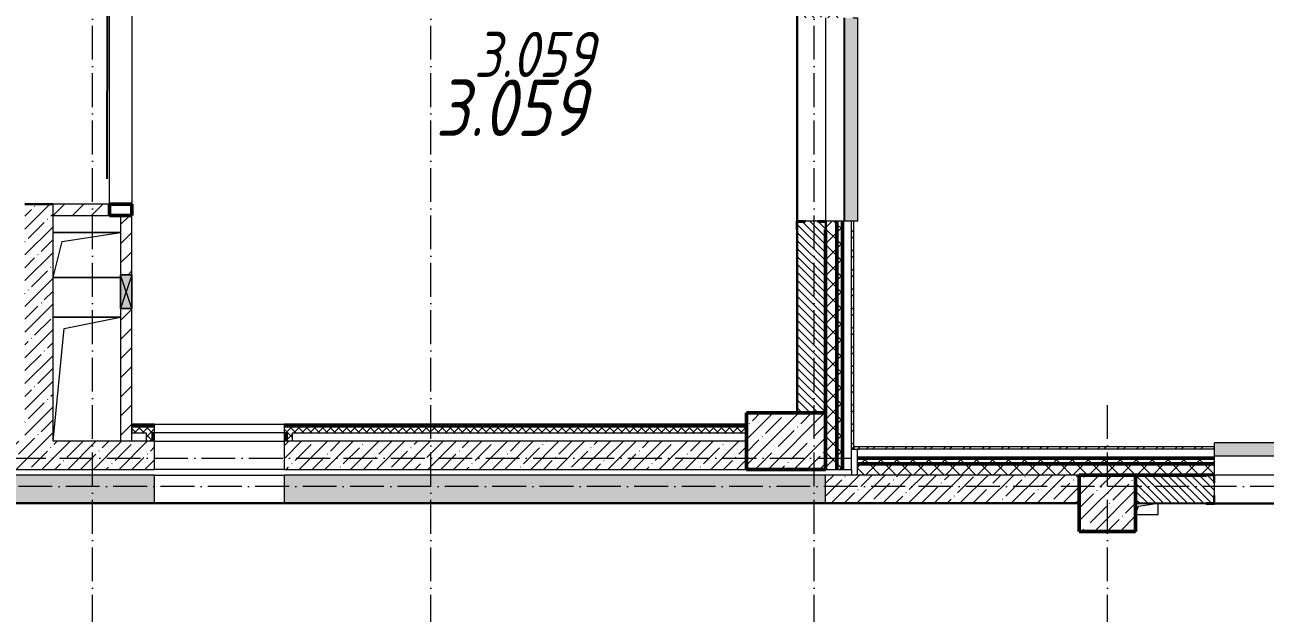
# Model space of a CAD drawing. Header units: millimetres. Extents: x -213536 to 1564669, y -45299 to 942238.
# Drawn here: x 566171 to 577171, y 294539 to 299751 of the extents above; entities that cross this region are included whole.
import ezdxf

# ---------------------------------------------------------------- set-up
doc = ezdxf.new("R2010")
doc.units = ezdxf.units.MM
doc.linetypes.add('50_200_ШТРИХ_1Т_ш5_п1_п1_', pattern=[700, 500, -100, 0, -100])
for name, color, linetype, lineweight in [('3) ЖБ 4м', 3, 'Continuous', 30), ('3.1) ЖБ окна 1.2 м', 102, 'Continuous', 30), ('A-DETL-GENF-OTLN', 7, 'Continuous', 9), ('A-FLOR-____-OTLN', 7, 'Continuous', 9), ('A-GENM-____-MCUT', 7, 'Continuous', 25), ('A-GENM-____-OTLN', 7, 'Continuous', 9), ('A-GENM-____-OTLN-1', 7, 'Continuous', 25), ('A-GLAZ-____-OTLN', 7, 'Continuous', 9), ('A-WALL-____-MCUT-1', 7, 'Continuous', 9), ('A-WALL-____-MCUT-2', 7, 'Continuous', 50), ('A-WALL-____-MCUT-3', 7, 'Continuous', 9), ('A-WALL-____-OTLN', 7, 'Continuous', 9), ('A-WALL-____-PATT-1', 7, 'Continuous', 9), ('A-WALL-FNSH-MCUT-1', 7, 'Continuous', 9), ('I-WALL-____-OTLN', 7, 'Continuous', 9), ('S-COLS-____-MCUT', 7, 'Continuous', 50), ('S-COLS-____-OTLN', 7, 'Continuous', 9), ('S-GRID-____-OTLN-1', 7, '50_200_ШТРИХ_1Т_ш5_п1_п1_', 9), ('Марки помещений', 7, 'Continuous', 9)]:
    doc.layers.add(name, color=color, linetype=linetype, lineweight=lineweight)
doc.layers.add('A-GLAZ-____-OTLN-1', color=7, linetype='Continuous', lineweight=9, true_color=0xc0c0c0)
doc.layers.add('A-WALL-____-PATT-3', color=9, linetype='Continuous', lineweight=9, true_color=0x808080)
doc.styles.add('ISOCPEUR_I_2', font='isocpeui.ttf', dxfattribs={"width": 0.85, "height": 2.3})
pattern_1 = [(45, (549721.47, 286281.11), (-70.71068, 70.71068), []), (135, (549721.47, 286281.11), (-70.71068, -70.71068), [])]
pattern_2 = [(135, (549721.475, 286281.11), (-35.35534, -35.35534), [])]
pattern_3 = [(45, (549721.47, 286281.11), (-85.53659, 85.53659), []), (45, (549778.5, 286281.11), (-85.53659, 85.53659), [])]
pattern_4 = [(45, (549721.47, 286281.11), (-84.8528, 84.8528), [])]
pattern_5 = [(45, (549721.47, 286281.11), (-114.04925, 114.04925), []), (45, (549835.52, 286281.11), (-114.04925, 114.04925), [201.612, -40.322, 3.353, -36.97])]
pattern_6 = [(45, (549721.475, 286281.11), (-35.35534, 35.35534), []), (135, (549721.475, 286281.11), (-35.35534, -35.35534), [])]

# ---------------------------------------------------------------- blocks, each defined once
blk = doc.blocks.new('BSC_Колонна _Прямоугольная - 500х500-V118-АР1_План отверстий 3 этажа в осях 1-64_А-ГГ')
at = {"layer": 'S-COLS-____-OTLN'}
h = blk.add_hatch(dxfattribs=at)
h.set_pattern_fill('FP_141', color=256, style=0, pattern_type=2)
h.set_pattern_definition([(45, (-26050, -9231.04), (-114.04925, 114.04925), []), (45, (-25935.95, -9231.04), (-114.04925, 114.04925), [201.613, -40.323, 3.353, -36.97])])
h.paths.add_polyline_path([(-250, -250), (250, -250), (250, 250), (-250, 250)], flags=0)
at = {"layer": 'S-COLS-____-MCUT'}
for p, q in [((250, 250), (-250, 250)), ((-250, 250), (-250, -250)), ((250, -250), (250, 250)), ((-250, -250), (250, -250))]:
    blk.add_line(p, q, dxfattribs=at)
blk = doc.blocks.new('BSC_Колонна _Прямоугольная - 500х700-V123-АР1_План отверстий 3 этажа в осях 1-64_А-ГГ')
at = {"layer": 'S-COLS-____-OTLN'}
h = blk.add_hatch(dxfattribs=at)
h.set_pattern_fill('FP_146', color=256, style=0, pattern_type=2)
h.set_pattern_definition([(315, (-9781.04, 23200), (114.0493, 114.0493), []), (315, (-9781.04, 23085.95), (114.0493, 114.0493), [201.613, -40.323, 3.353, -36.97])])
h.paths.add_polyline_path([(-250, 350), (-250, -350), (250, -350), (250, 350)], flags=0)
at = {"layer": 'S-COLS-____-MCUT'}
for p, q in [((250, 350), (-250, 350)), ((-250, 350), (-250, -350)), ((250, -350), (250, 350)), ((-250, -350), (250, -350))]:
    blk.add_line(p, q, dxfattribs=at)
blk = doc.blocks.new('Отлив_СКБ - Отлив витража_120_НВФ-31885687-АР1_План отверстий 3 этажа в осях 1-64_А-ГГ')
at = {"layer": 'A-GLAZ-____-OTLN-1'}
for points in [[(0, 0), (0, -2), (1800, -2), (1800, 0), (534, 0)], [(0, -2), (0, -120), (1800, -120), (1800, -2), (534, -2)]]:
    blk.add_hatch(color=256, dxfattribs=at).paths.add_polyline_path(points, flags=0)
at = {"layer": 'A-GLAZ-____-OTLN'}
for p, q in [((0, 0), (1800, 0)), ((1800, -2), (0, -2)), ((0, -120), (0, -83)), ((1800, -83), (1800, -120)), ((0, -120), (1800, -120))]:
    blk.add_line(p, q, dxfattribs=at)
blk = doc.blocks.new('Фахверк_СКБ_Уголок - 250_2700-27497298-АР1_План отверстий 3 этажа в осях 1-64_А-ГГ')
at = {"layer": 'A-GENM-____-MCUT'}
for p, q in [((200, 181), (125, 181)), ((125, 181), (125, 106)), ((131, 106), (131, 175)), ((131, 175), (200, 175)), ((200, 175), (200, 181)), ((125, 106), (131, 106)), ((131, -6), (125, -6)), ((125, -6), (125, -81)), ((125, -81), (200, -81)), ((131, -75), (131, -6)), ((200, -75), (131, -75)), ((200, -81), (200, -75))]:
    blk.add_line(p, q, dxfattribs=at)
blk = doc.blocks.new('AR_Отверстие прямоугольное _в плите_ - AR_Отверстие прямоугольное _в плите_-V181-АР1_План отверстий 3 этажа в осях 1-64_А-ГГ')
at = {"layer": 'A-GENM-____-OTLN'}
for p, q in [((-100, -50), (-75, 25)), ((-75, 25), (100, 50)), ((100, -50), (100, 50)), ((-100, -50), (100, -50))]:
    blk.add_line(p, q, dxfattribs=at)
blk = doc.blocks.new('AR_Отверстие прямоугольное _в плите_ - AR_Отверстие прямоугольное _в плите_-V186-АР1_План отверстий 3 этажа в осях 1-64_А-ГГ')
at = {"layer": 'A-GENM-____-OTLN'}
for p, q in [((300, 550), (-300, 550)), ((-200, 450), (300, 550)), ((-300, -550), (-200, 450))]:
    blk.add_line(p, q, dxfattribs=at)
blk = doc.blocks.new('AR_Отверстие прямоугольное _в плите_ - AR_Отверстие прямоугольное _в плите_-30552531-АР1_План отверстий 3 этажа в осях 1-64_А-ГГ')
at = {"layer": 'A-GENM-____-OTLN'}
for p, q in [((300, 200), (-300, 200)), ((-300, -200), (-220, 120)), ((-220, 120), (300, 200)), ((-300, -200), (300, -200))]:
    blk.add_line(p, q, dxfattribs=at)
blk = doc.blocks.new('Стены 9 - Стены 4-31627981-АР1_План отверстий 3 этажа в осях 1-64_А-ГГ')
at = {"layer": 'A-WALL-____-MCUT-3'}
for p, q in [((23850, 9731), (23800, 9731)), ((23800, 9731), (23800, 9711)), ((23800, 9711), (23850, 9711)), ((23850, 9711), (23850, 9731))]:
    blk.add_line(p, q, dxfattribs=at)
blk = doc.blocks.new('BSC_Колонна _Прямоугольная1 - 200х100 _металл_-35191367-АР1_План отверстий 3 этажа в осях 1-64_А-ГГ')
at = {"layer": 'S-COLS-____-MCUT'}
for p, q in [((100, 50), (-100, 50)), ((-100, 50), (-100, -50)), ((100, -50), (100, 50)), ((-100, -50), (100, -50))]:
    blk.add_line(p, q, dxfattribs=at)
blk = doc.blocks.new('AR_Отверстие прямоугольное _в стене__БезПР - AR_Отверстие прямоугольное _в стене__БезПР-36899564-АР1_План отверстий 3 этажа в осях 1-64_А-ГГ')
at = {"layer": 'A-GLAZ-____-OTLN'}
blk.add_hatch(color=256, dxfattribs=at).paths.add_polyline_path([(150, 50), (-150, 50), (-150, -50), (150, -50)], flags=0)
at = {"layer": 'A-DETL-GENF-OTLN'}
for p, q in [((-150, -50), (-150, 50)), ((-150, 50), (150, 50)), ((150, 50), (-150, -50)), ((-150, 50), (150, -50)), ((150, 50), (-150, 50)), ((-150, 50), (-150, -50)), ((150, 50), (150, -50)), ((150, -50), (150, 50)), ((150, -50), (-150, -50)), ((-150, -50), (150, -50))]:
    blk.add_line(p, q, dxfattribs=at)
at = {"layer": 'A-GLAZ-____-OTLN'}
blk.add_line((150, 50), (-150, 50), dxfattribs=at)

msp = doc.modelspace()

# ---------------------------------------------------------------- hatches: boundary and pattern name
at = {"layer": 'A-WALL-____-PATT-1'}
h = msp.add_hatch(dxfattribs=at)
h.set_pattern_fill('FP_1', color=256, style=0, pattern_type=2)
h.set_pattern_definition(pattern_1)
h.paths.add_polyline_path([(573371.5, 295812.2), (573371.5, 298012.2), (573277.5, 298012.2), (573277.5, 297937.2), (573271.5, 297937.2), (573271.5, 295812.2)], flags=0)
h.paths.add_polyline_path([(573371.5, 299812.2), (573371.5, 301012.2), (573277.5, 301012.2), (573277.5, 300937.2), (573271.5, 300937.2), (573271.5, 299887.2), (573277.5, 299887.2), (573277.5, 299812.2)], flags=0)
h.paths.add_polyline_path([(573371.5, 302812.2), (573371.5, 304012.2), (573271.5, 304012.2), (573271.5, 302887.2), (573277.5, 302887.2), (573277.5, 302812.2)], flags=0)
h.paths.add_polyline_path([(573371.5, 305812.2), (573371.5, 307012.2), (573277.5, 307012.2), (573277.5, 306937.2), (573271.5, 306937.2), (573271.5, 305887.2), (573277.5, 305887.2), (573277.5, 305812.2)], flags=0)
h.paths.add_polyline_path([(573271.5, 308812.2), (573371.5, 308812.2), (573371.5, 310012.2), (573277.5, 310012.2), (573277.5, 309937.2), (573271.5, 309937.2), (573271.5, 309312.2)], flags=0)
h.paths.add_polyline_path([(573277.5, 311812.2), (573371.5, 311812.2), (573371.5, 313012.2), (573271.5, 313012.2), (573271.5, 311887.2), (573277.5, 311887.2), (573277.5, 311818.2)], flags=0)
h.paths.add_polyline_path([(573277.5, 314812.2), (573371.5, 314812.2), (573371.5, 316012.2), (573277.5, 316012.2), (573277.5, 315937.2), (573271.5, 315937.2), (573271.5, 314887.2), (573277.5, 314887.2), (573277.5, 314818.2)], flags=0)
h.paths.add_polyline_path([(573277.5, 317812.2), (573371.5, 317812.2), (573371.5, 319012.2), (573271.5, 319012.2), (573271.5, 317887.2), (573277.5, 317887.2), (573277.5, 317818.2)], flags=0)
h.paths.add_polyline_path([(573371.5, 320812.2), (573371.5, 322012.2), (573277.5, 322012.2), (573277.5, 321937.2), (573271.5, 321937.2), (573271.5, 320887.2), (573277.5, 320887.2), (573277.5, 320812.2)], flags=0)
h.paths.add_polyline_path([(573277.5, 323812.2), (573371.5, 323812.2), (573371.5, 325012.2), (573271.5, 325012.2), (573271.5, 323887.2), (573277.5, 323887.2), (573277.5, 323818.2)], flags=0)
h.paths.add_polyline_path([(573371.5, 326812.2), (573371.5, 328062.2), (573277.5, 328062.2), (573277.5, 327987.2), (573271.5, 327987.2), (573271.5, 326887.2), (573277.5, 326887.2), (573277.5, 326812.2)], flags=0)
h.paths.add_polyline_path([(573371.5, 329862.2), (573371.5, 334012.2), (573271.5, 334012.2), (573271.5, 329862.2)], flags=0)
h = msp.add_hatch(dxfattribs=at)
h.set_pattern_fill('FP_1', color=256, style=0, pattern_type=2)
h.set_pattern_definition(pattern_1)
h.paths.add_polyline_path([(573421.5, 295812.2), (573421.5, 298012.2), (573371.5, 298012.2), (573371.5, 295812.2)], flags=0)
h.paths.add_polyline_path([(573421.5, 299812.2), (573421.5, 301012.2), (573371.5, 301012.2), (573371.5, 299812.2)], flags=0)
h.paths.add_polyline_path([(573421.5, 302812.2), (573421.5, 304012.2), (573371.5, 304012.2), (573371.5, 302812.2)], flags=0)
h.paths.add_polyline_path([(573421.5, 305812.2), (573421.5, 307012.2), (573371.5, 307012.2), (573371.5, 305812.2)], flags=0)
h.paths.add_polyline_path([(573421.5, 308812.2), (573421.5, 310012.2), (573371.5, 310012.2), (573371.5, 308812.2)], flags=0)
h.paths.add_polyline_path([(573371.5, 311812.2), (573421.5, 311812.2), (573421.5, 313012.2), (573371.5, 313012.2), (573371.5, 312816.1)], flags=0)
h.paths.add_polyline_path([(573371.5, 314812.2), (573421.5, 314812.2), (573421.5, 316012.2), (573371.5, 316012.2)], flags=0)
h.paths.add_polyline_path([(573421.5, 317812.2), (573421.5, 319012.2), (573371.5, 319012.2), (573371.5, 317812.2)], flags=0)
h.paths.add_polyline_path([(573371.5, 320812.2), (573421.5, 320812.2), (573421.5, 322012.2), (573371.5, 322012.2), (573371.5, 321416.4)], flags=0)
h.paths.add_polyline_path([(573371.5, 323812.2), (573421.5, 323812.2), (573421.5, 325012.2), (573371.5, 325012.2), (573371.5, 324856.5)], flags=0)
h.paths.add_polyline_path([(573421.5, 326812.2), (573421.5, 328062.2), (573371.5, 328062.2), (573371.5, 326812.2)], flags=0)
h.paths.add_polyline_path([(573421.5, 329862.2), (573421.5, 334012.2), (573371.5, 334012.2), (573371.5, 329862.2)], flags=0)
h = msp.add_hatch(dxfattribs=at)
h.set_pattern_fill('FP_3', color=256, style=0, pattern_type=2)
h.set_pattern_definition(pattern_3)
h.paths.add_polyline_path([(573501.5, 296002.2), (573521.5, 296002.2), (573521.5, 298012.2), (573501.5, 298012.2), (573501.5, 296045.5)], flags=0)
h.paths.add_polyline_path([(573521.5, 299812.2), (573521.5, 301012.2), (573501.5, 301012.2), (573501.5, 299812.2)], flags=0)
h.paths.add_polyline_path([(573521.5, 302812.2), (573521.5, 304012.2), (573501.5, 304012.2), (573501.5, 302812.2)], flags=0)
h.paths.add_polyline_path([(573521.5, 305812.2), (573521.5, 307012.2), (573501.5, 307012.2), (573501.5, 305812.2)], flags=0)
h.paths.add_polyline_path([(573501.5, 308812.2), (573521.5, 308812.2), (573521.5, 310012.2), (573501.5, 310012.2)], flags=0)
h.paths.add_polyline_path([(573521.5, 311812.2), (573521.5, 313012.2), (573501.5, 313012.2), (573501.5, 311812.2)], flags=0)
h.paths.add_polyline_path([(573521.5, 314812.2), (573521.5, 316012.2), (573501.5, 316012.2), (573501.5, 314812.2)], flags=0)
h.paths.add_polyline_path([(573501.5, 317812.2), (573521.5, 317812.2), (573521.5, 319012.2), (573501.5, 319012.2), (573501.5, 317976.3)], flags=0)
h.paths.add_polyline_path([(573521.5, 320812.2), (573521.5, 322012.2), (573501.5, 322012.2), (573501.5, 320812.2)], flags=0)
h.paths.add_polyline_path([(573521.5, 323812.2), (573521.5, 325012.2), (573501.5, 325012.2), (573501.5, 323812.2)], flags=0)
h.paths.add_polyline_path([(573501.5, 326812.2), (573521.5, 326812.2), (573521.5, 327832.2), (573501.5, 327832.2), (573501.5, 327436.6)], flags=0)
h = msp.add_hatch(dxfattribs=at)
h.set_pattern_fill('FP_6', color=256, style=0, pattern_type=2)
h.set_pattern_definition(pattern_2)
h.paths.add_polyline_path([(573126.7, 296312.2), (573271.5, 296312.2), (573271.5, 298006.2), (573202.5, 298006.2), (573202.5, 298012.2), (573090.5, 298012.2), (573090.5, 298006.2), (573021.5, 298006.2), (573021.5, 296312.2)], flags=0)
h.paths.add_polyline_path([(573202.5, 299812.2), (573202.5, 299818.2), (573271.5, 299818.2), (573271.5, 300212.2), (573021.5, 300212.2), (573021.5, 299818.2), (573090.5, 299818.2), (573090.5, 299812.2)], flags=0)
h = msp.add_hatch(dxfattribs=at)
h.set_pattern_fill('FP_38', color=256, style=0, pattern_type=2)
h.set_pattern_definition(pattern_5)
h.paths.add_polyline_path([(566421.5, 296062.2), (566421.5, 298162.2), (566171.5, 298162.2), (566171.5, 296062.2)], flags=0)
h = msp.add_hatch(dxfattribs=at)
h.set_pattern_fill('FP_4', color=256, style=0, pattern_type=2)
h.set_pattern_definition(pattern_4)
h.paths.add_polyline_path([(566921.5, 298062.2), (566921.5, 298162.2), (566421.5, 298162.2), (566421.5, 298062.2)], flags=0)
h = msp.add_hatch(dxfattribs=at)
h.set_pattern_fill('FP_4', color=256, style=0, pattern_type=2)
h.set_pattern_definition(pattern_4)
h.paths.add_polyline_path([(567021.5, 296062.2), (567121.5, 296062.2), (567121.5, 297237.2), (567021.5, 297237.2)], flags=0)
h.paths.add_polyline_path([(567021.5, 297537.2), (567121.5, 297537.2), (567121.5, 298062.2), (567021.5, 298062.2)], flags=0)
h = msp.add_hatch(dxfattribs=at)
h.set_pattern_fill('FP_38', color=256, style=0, pattern_type=2)
h.set_pattern_definition(pattern_5)
h.paths.add_polyline_path([(572571.5, 295812.2), (572571.5, 296062.2), (568471.5, 296062.2), (568471.5, 295812.2), (570917.4, 295812.2)], flags=0)
h.paths.add_polyline_path([(567321.5, 295812.2), (567321.5, 296062.2), (559821.5, 296062.2), (559821.5, 295812.2), (566498.7, 295812.2)], flags=0)
h = msp.add_hatch(dxfattribs=at)
h.set_pattern_fill('FP_3', color=256, style=0, pattern_type=2)
h.set_pattern_definition(pattern_3)
h.paths.add_polyline_path([(588036.5, 295992.2), (588036.5, 296012.2), (587521.5, 296012.2), (587521.5, 295992.2)], flags=0)
h.paths.add_polyline_path([(584521.5, 295992.2), (585721.5, 295992.2), (585721.5, 296012.2), (584521.5, 296012.2)], flags=0)
h.paths.add_polyline_path([(582721.5, 295992.2), (582721.5, 296012.2), (581521.5, 296012.2), (581522.2, 295992.2)], flags=0)
h.paths.add_polyline_path([(579721.5, 295992.2), (579721.5, 296012.2), (578521.5, 296012.2), (578521.5, 295992.2)], flags=0)
h.paths.add_polyline_path([(576721.5, 295992.2), (576721.5, 296012.2), (573571.5, 296012.2), (573571.5, 295992.2), (574452.3, 295992.2)], flags=0)
h = msp.add_hatch(dxfattribs=at)
h.set_pattern_fill('FP_1', color=256, style=0, pattern_type=2)
h.set_pattern_definition(pattern_1)
h.paths.add_polyline_path([(624071.5, 295862.2), (624071.5, 295912.2), (617721.5, 295912.2), (617721.5, 295862.2), (623941.3, 295862.2)], flags=0)
h.paths.add_polyline_path([(609801.6, 295862.2), (609921.5, 295862.2), (609921.5, 295912.2), (608721.5, 295912.2), (608721.5, 295862.2)], flags=0)
h.paths.add_polyline_path([(606921.5, 295862.2), (606921.5, 295912.2), (605721.5, 295912.2), (605721.5, 295862.2), (606266.7, 295862.2)], flags=0)
h.paths.add_polyline_path([(603921.5, 295862.2), (603921.5, 295912.2), (602721.5, 295912.2), (602721.5, 295862.2), (602731.7, 295862.2)], flags=0)
h.paths.add_polyline_path([(600921.5, 295862.2), (600921.5, 295912.2), (599721.5, 295912.2), (599721.5, 295862.2)], flags=0)
h.paths.add_polyline_path([(596721.5, 295862.2), (597921.5, 295862.2), (597921.5, 295912.2), (596721.5, 295912.2)], flags=0)
h.paths.add_polyline_path([(594921.5, 295862.2), (594921.5, 295912.2), (593721.5, 295912.2), (593721.5, 295862.2), (593894.4, 295862.2)], flags=0)
h.paths.add_polyline_path([(591921.5, 295862.2), (591921.5, 295912.2), (590721.5, 295912.2), (590721.5, 295862.2)], flags=0)
h.paths.add_polyline_path([(588592, 295862.2), (588921.5, 295862.2), (588921.5, 295912.2), (587521.5, 295912.2), (587521.5, 295862.2)], flags=0)
h.paths.add_polyline_path([(584521.5, 295862.2), (585721.5, 295862.2), (585721.5, 295912.2), (584521.5, 295912.2)], flags=0)
h.paths.add_polyline_path([(582721.5, 295862.2), (582721.5, 295912.2), (581521.5, 295912.2), (581522.2, 295862.2)], flags=0)
h.paths.add_polyline_path([(579721.5, 295862.2), (579721.5, 295912.2), (578521.5, 295912.2), (578521.5, 295862.2)], flags=0)
h.paths.add_polyline_path([(576721.5, 295862.2), (576721.5, 295912.2), (573551.5, 295912.2), (573551.5, 295862.2), (574452.3, 295862.2)], flags=0)
h = msp.add_hatch(dxfattribs=at)
h.set_pattern_fill('FP_1', color=256, style=0, pattern_type=2)
h.set_pattern_definition(pattern_1)
h.paths.add_polyline_path([(624071.5, 295762.2), (624071.5, 295862.2), (617721.5, 295862.2), (617721.5, 295768.2), (617796.5, 295768.2), (617796.5, 295762.2), (623941.3, 295762.2)], flags=0)
h.paths.add_polyline_path([(609801.6, 295762.2), (609846.5, 295762.2), (609846.5, 295768.2), (609921.5, 295768.2), (609921.5, 295862.2), (608721.5, 295862.2), (608721.5, 295768.2), (608796.5, 295768.2), (608796.5, 295762.2), (609571.5, 295762.2)], flags=0)
h.paths.add_polyline_path([(606846.5, 295762.2), (606846.5, 295768.2), (606921.5, 295768.2), (606921.5, 295862.2), (605721.5, 295862.2), (605721.5, 295768.2), (605796.5, 295768.2), (605796.5, 295762.2), (606266.7, 295762.2)], flags=0)
h.paths.add_polyline_path([(603846.5, 295762.2), (603846.5, 295768.2), (603921.5, 295768.2), (603921.5, 295862.2), (602721.5, 295862.2), (602721.5, 295768.2), (602796.5, 295768.2), (602796.5, 295762.2), (603571.5, 295762.2)], flags=0)
h.paths.add_polyline_path([(600846.5, 295762.2), (600846.5, 295768.2), (600921.5, 295768.2), (600921.5, 295862.2), (599721.5, 295862.2), (599721.5, 295768.2), (599796.5, 295768.2), (599796.5, 295762.2), (600071.5, 295762.2)], flags=0)
h.paths.add_polyline_path([(597846.5, 295762.2), (597846.5, 295768.2), (597921.5, 295768.2), (597921.5, 295862.2), (596721.5, 295862.2), (596721.5, 295768.2), (596796.5, 295768.2), (596796.5, 295762.2), (597429.3, 295762.2)], flags=0)
h.paths.add_polyline_path([(593796.5, 295762.2), (594846.5, 295762.2), (594846.5, 295768.2), (594921.5, 295768.2), (594921.5, 295862.2), (593721.5, 295862.2), (593721.5, 295768.2), (593796.5, 295768.2)], flags=0)
h.paths.add_polyline_path([(591071.5, 295762.2), (591846.5, 295762.2), (591846.5, 295768.2), (591921.5, 295768.2), (591921.5, 295862.2), (590721.5, 295862.2), (590721.5, 295768.2), (590796.5, 295768.2), (590796.5, 295762.2)], flags=0)
h.paths.add_polyline_path([(588592, 295762.2), (588846.5, 295762.2), (588846.5, 295768.2), (588921.5, 295768.2), (588921.5, 295862.2), (587521.5, 295862.2), (587521.5, 295762.2), (588571.5, 295762.2)], flags=0)
h.paths.add_polyline_path([(585057.1, 295762.2), (585646.5, 295762.2), (585646.5, 295768.2), (585721.5, 295768.2), (585721.5, 295862.2), (584521.5, 295862.2), (584521.5, 295762.2), (585021.5, 295762.2)], flags=0)
h.paths.add_polyline_path([(582646.5, 295762.2), (582646.5, 295768.2), (582721.5, 295768.2), (582721.5, 295862.2), (581521.5, 295862.2), (581522.2, 295768.2), (581596.5, 295768.2), (581596.5, 295762.2)], flags=0)
h.paths.add_polyline_path([(579646.5, 295762.2), (579646.5, 295768.2), (579721.5, 295768.2), (579721.5, 295862.2), (578521.5, 295862.2), (578521.5, 295762.2), (579021.5, 295762.2)], flags=0)
h.paths.add_polyline_path([(576646.5, 295762.2), (576646.5, 295768.2), (576721.5, 295768.2), (576721.5, 295862.2), (573551.5, 295862.2), (573551.5, 295762.2), (576021.5, 295762.2)], flags=0)
h = msp.add_hatch(dxfattribs=at)
h.set_pattern_fill('FP_38', color=256, style=0, pattern_type=2)
h.set_pattern_definition(pattern_5)
h.paths.add_polyline_path([(572684.8, 295512.2), (573271.5, 295512.2), (573271.5, 295762.2), (568471.5, 295762.2), (568471.5, 295512.2), (570917.4, 295512.2)], flags=0)
h.paths.add_polyline_path([(567321.5, 295512.2), (567321.5, 295762.2), (559321.5, 295762.2), (559321.5, 295512.2), (562926.8, 295512.2), (562926.8, 295557.9), (563013.5, 295557.9), (563013.5, 295512.2), (565615, 295512.2)], flags=0)
h.paths.add_polyline_path([(555321.5, 295512.2), (555321.5, 295762.2), (547771.5, 295762.2), (547771.5, 295512.2), (555010.2, 295512.2)], flags=0)
h = msp.add_hatch(dxfattribs=at)
h.set_pattern_fill('FP_38', color=256, style=0, pattern_type=2)
h.set_pattern_definition(pattern_5)
h.paths.add_polyline_path([(575521.5, 295512.2), (575521.5, 295762.2), (573271.5, 295762.2), (573271.5, 295512.2), (574452.3, 295512.2)], flags=0)
h = msp.add_hatch(dxfattribs=at)
h.set_pattern_fill('FP_6', color=256, style=0, pattern_type=2)
h.set_pattern_definition(pattern_2)
h.paths.add_polyline_path([(576646.5, 295512.2), (576715.5, 295512.2), (576715.5, 295581.2), (576721.5, 295581.2), (576721.5, 295693.2), (576715.5, 295693.2), (576715.5, 295762.2), (576021.5, 295762.2), (576021.5, 295512.2)], flags=0)
at = {"layer": 'A-WALL-____-PATT-3'}
h = msp.add_hatch(dxfattribs=at)
h.set_pattern_fill('FP_7', color=256, style=0, pattern_type=2)
h.set_pattern_definition(pattern_6)
h.paths.add_polyline_path([(572571.5, 296137.2), (572571.5, 296187.2), (568471.5, 296187.2), (568471.5, 296137.2), (570917.4, 296137.2)], flags=0)
h.paths.add_polyline_path([(567121.5, 296137.2), (567321.5, 296137.2), (567321.5, 296187.2), (567121.5, 296187.2)], flags=0)
h = msp.add_hatch(dxfattribs=at)
h.set_pattern_fill('FP_7', color=256, style=0, pattern_type=2)
h.set_pattern_definition(pattern_6)
h.paths.add_polyline_path([(567296.5, 296062.2), (567296.5, 296137.2), (567246.5, 296137.2), (567246.5, 296062.2)], flags=0)
h = msp.add_hatch(dxfattribs=at)
h.set_pattern_fill('FP_7', color=256, style=0, pattern_type=2)
h.set_pattern_definition(pattern_6)
h.paths.add_polyline_path([(568546.5, 296062.2), (568546.5, 296137.2), (568496.5, 296137.2), (568496.5, 296062.2)], flags=0)

# ---------------------------------------------------------------- linework, layer by layer
msp.add_lwpolyline([(566902.5, 298388.2), (566909.5, 303062.2), (572671.5, 303062.2)])
at = {"layer": '3) ЖБ 4м'}
for points in [[(566421.5, 298162.2), (566171.5, 298162.2)], [(572571.5, 296187.2), (572571.5, 296312.2), (573021.5, 296312.2)], [(559321.5, 295512.2), (575521.5, 295512.2), (575521.5, 295262.2), (576021.5, 295262.2), (576021.5, 295512.2)]]:
    msp.add_lwpolyline(points, dxfattribs=at)
at = {"layer": '3.1) ЖБ окна 1.2 м'}
for points in [[(573021.5, 296312.2), (573021.5, 300200.2)], [(578509.5, 295500.2), (576021.5, 295512.2)]]:
    msp.add_lwpolyline(points, dxfattribs=at)
at = {"layer": 'A-FLOR-____-OTLN'}
for p, q in [((566421.5, 297912.2), (567021.5, 297912.2)), ((567021.5, 297512.2), (566421.5, 297512.2)), ((566421.5, 297162.2), (567021.5, 297162.2))]:
    msp.add_line(p, q, dxfattribs=at)
at = {"layer": 'A-WALL-____-MCUT-1'}
for p, q in [((566421.5, 298162.2), (566171.5, 298162.2)), ((566421.5, 296062.2), (566421.5, 298162.2)), ((567321.5, 296062.2), (566421.5, 296062.2)), ((567321.5, 295812.2), (567321.5, 296062.2)), ((572571.5, 296062.2), (568471.5, 296062.2)), ((568471.5, 296062.2), (568471.5, 295812.2)), ((559821.5, 295812.2), (567321.5, 295812.2)), ((568471.5, 295812.2), (572571.5, 295812.2)), ((567321.5, 295762.2), (559321.5, 295762.2)), ((567321.5, 295512.2), (567321.5, 295762.2)), ((575521.5, 295762.2), (568471.5, 295762.2)), ((568471.5, 295762.2), (568471.5, 295512.2)), ((573271.5, 295512.2), (573271.5, 295762.2)), ((563013.5, 295512.2), (567321.5, 295512.2)), ((568471.5, 295512.2), (575521.5, 295512.2))]:
    msp.add_line(p, q, dxfattribs=at)
at = {"layer": 'A-WALL-____-MCUT-2'}
for p, q in [((573371.5, 295812.2), (573371.5, 298012.2)), ((573421.5, 295812.2), (573421.5, 298012.2)), ((573271.5, 297937.2), (573271.5, 296312.2)), ((567321.5, 296199.7), (567121.5, 296199.7)), ((567309, 296137.2), (567309, 296062.2)), ((572571.5, 296199.7), (568471.5, 296199.7)), ((568484, 296137.2), (568484, 296062.2)), ((576721.5, 295912.2), (573551.5, 295912.2)), ((576721.5, 295862.2), (573551.5, 295862.2)), ((576021.5, 295762.2), (576646.5, 295762.2))]:
    msp.add_line(p, q, dxfattribs=at)
at = {"layer": 'A-WALL-____-MCUT-3'}
for p, q in [((573202.5, 298012.2), (573090.5, 298012.2)), ((573501.5, 298012.2), (573277.5, 298012.2)), ((573501.5, 295812.2), (573501.5, 298012.2)), ((573021.5, 297937.2), (573021.5, 296312.2)), ((567121.5, 296187.2), (567121.5, 296137.2)), ((567321.5, 296187.2), (567121.5, 296187.2)), ((567121.5, 296137.2), (567246.5, 296137.2)), ((567246.5, 296137.2), (567246.5, 296062.2)), ((567321.5, 296137.2), (567296.5, 296137.2)), ((567296.5, 296137.2), (567296.5, 296062.2)), ((567321.5, 296137.2), (567321.5, 296187.2)), ((568471.5, 296187.2), (568471.5, 296137.2)), ((572571.5, 296187.2), (568471.5, 296187.2)), ((568496.5, 296137.2), (568471.5, 296137.2)), ((568496.5, 296137.2), (568496.5, 296062.2)), ((568546.5, 296137.2), (572571.5, 296137.2)), ((568546.5, 296062.2), (568546.5, 296137.2)), ((576721.5, 295992.2), (573551.5, 295992.2)), ((573551.5, 295992.2), (573551.5, 295762.2)), ((576721.5, 295768.2), (576721.5, 295992.2)), ((573271.5, 295812.2), (573501.5, 295812.2)), ((576721.5, 295581.2), (576721.5, 295693.2)), ((576021.5, 295512.2), (576646.5, 295512.2))]:
    msp.add_line(p, q, dxfattribs=at)
at = {"layer": 'A-WALL-____-OTLN'}
for p, q in [((573021.5, 298012.2), (573021.5, 299812.2)), ((573271.5, 299812.2), (573271.5, 298012.2)), ((573271.5, 298012.2), (573271.5, 298012.2)), ((567321.5, 296062.2), (568471.5, 296062.2)), ((573501.5, 295992.2), (573521.5, 295992.2)), ((568471.5, 295812.2), (567321.5, 295812.2)), ((573501.5, 295812.2), (573501.5, 295762.2)), ((567321.5, 295762.2), (568471.5, 295762.2)), ((578521.5, 295762.2), (576721.5, 295762.2)), ((568471.5, 295512.2), (567321.5, 295512.2)), ((578521.5, 295512.2), (576721.5, 295512.2))]:
    msp.add_line(p, q, dxfattribs=at)
at = {"layer": 'A-WALL-FNSH-MCUT-1'}
for p, q in [((566921.5, 298162.2), (566421.5, 298162.2)), ((566421.5, 298062.2), (566921.5, 298062.2)), ((567021.5, 298062.2), (567021.5, 297537.2)), ((567121.5, 297537.2), (567121.5, 298062.2)), ((573521.5, 298012.2), (573501.5, 298012.2)), ((573521.5, 296002.2), (573521.5, 298012.2)), ((567021.5, 297237.2), (567021.5, 296062.2)), ((567121.5, 296062.2), (567121.5, 297237.2)), ((567321.5, 296212.2), (567121.5, 296212.2)), ((567321.5, 296187.2), (567321.5, 296212.2)), ((572571.5, 296212.2), (568471.5, 296212.2)), ((568471.5, 296212.2), (568471.5, 296187.2)), ((567321.5, 296062.2), (567321.5, 296137.2)), ((568471.5, 296137.2), (568471.5, 296062.2)), ((573501.5, 296002.2), (573521.5, 296002.2)), ((576721.5, 296012.2), (573571.5, 296012.2)), ((573571.5, 296012.2), (573571.5, 295992.2)), ((576721.5, 295992.2), (576721.5, 296012.2)), ((576721.5, 295992.2), (576721.5, 295992.2))]:
    msp.add_line(p, q, dxfattribs=at)
at = {"layer": 'I-WALL-____-OTLN'}
for p, q in [((566921.5, 298162.2), (566921.5, 301262.2)), ((567121.5, 301262.2), (567121.5, 298162.2)), ((567321.5, 296212.2), (568471.5, 296212.2)), ((568471.5, 296137.2), (567321.5, 296137.2))]:
    msp.add_line(p, q, dxfattribs=at)
at = {"layer": 'S-GRID-____-OTLN-1', "color": 251, "ltscale": 0.6, "true_color": 0x636466}
for p, q in [((566771.5, 281798.5), (566771.5, 336162.1)), ((569771.5, 281798.5), (569771.5, 336162.1)), ((573171.5, 281798.5), (573171.5, 336162.1)), ((575771.5, 281798.5), (575771.5, 296431.7)), ((545052.7, 295912.2), (573592.1, 295912.2)), ((653795.9, 295662.2), (545291.6, 295662.2))]:
    msp.add_line(p, q, dxfattribs=at)

# ---------------------------------------------------------------- block references
at = {"layer": 'A-GENM-____-OTLN'}
for name, p in [('AR_Отверстие прямоугольное _в плите_ - AR_Отверстие прямоугольное _в плите_-30552531-АР1_План отверстий 3 этажа в осях 1-64_А-ГГ', (566721.5, 297712.2)), ('AR_Отверстие прямоугольное _в плите_ - AR_Отверстие прямоугольное _в плите_-V186-АР1_План отверстий 3 этажа в осях 1-64_А-ГГ', (566721.5, 296612.2)), ('AR_Отверстие прямоугольное _в плите_ - AR_Отверстие прямоугольное _в плите_-V181-АР1_План отверстий 3 этажа в осях 1-64_А-ГГ', (576121.5, 295462.2))]:
    msp.add_blockref(name, p, dxfattribs=at)
at = {"layer": 'A-GENM-____-OTLN-1'}
for p, rotation in [((573096.5, 298137.2), 269.9999999999999), ((576846.5, 295687.2), 180)]:
    msp.add_blockref('Фахверк_СКБ_Уголок - 250_2700-27497298-АР1_План отверстий 3 этажа в осях 1-64_А-ГГ', p, dxfattribs=dict(at, rotation=rotation))
at = {"layer": 'A-GLAZ-____-OTLN'}
for name, p, rotation in [('Отлив_СКБ - Отлив витража_120_НВФ-31885687-АР1_План отверстий 3 этажа в осях 1-64_А-ГГ', (573438.5, 298012.2), 89.99999999999932), ('AR_Отверстие прямоугольное _в стене__БезПР - AR_Отверстие прямоугольное _в стене__БезПР-36899564-АР1_План отверстий 3 этажа в осях 1-64_А-ГГ', (567071.5, 297387.2), 270), ('Отлив_СКБ - Отлив витража_120_НВФ-31885687-АР1_План отверстий 3 этажа в осях 1-64_А-ГГ', (578521.5, 295929.2), 180)]:
    msp.add_blockref(name, p, dxfattribs=dict(at, rotation=rotation))
at = {"layer": 'A-WALL-____-OTLN'}
msp.add_blockref('Стены 9 - Стены 4-31627981-АР1_План отверстий 3 этажа в осях 1-64_А-ГГ', (549721.5, 286281.1), dxfattribs=at)
at = {"layer": 'S-COLS-____-OTLN'}
for name, p in [('BSC_Колонна _Прямоугольная1 - 200х100 _металл_-35191367-АР1_План отверстий 3 этажа в осях 1-64_А-ГГ', (567021.5, 298112.2)), ('BSC_Колонна _Прямоугольная - 500х500-V118-АР1_План отверстий 3 этажа в осях 1-64_А-ГГ', (575771.5, 295512.2))]:
    msp.add_blockref(name, p, dxfattribs=at)
at = {"layer": 'S-COLS-____-OTLN', "rotation": 89.9999999999999}
msp.add_blockref('BSC_Колонна _Прямоугольная - 500х700-V123-АР1_План отверстий 3 этажа в осях 1-64_А-ГГ', (572921.5, 296062.2), dxfattribs=at)

# ---------------------------------------------------------------- texts
at = {"layer": 'Марки помещений', "color": 114, "true_color": 0x139b48, "insert": (570154.1, 299689.2), "char_height": 400, "width": 785.654, "attachment_point": 1, "style": 'ISOCPEUR_I_2'}
msp.add_mtext('3.059', dxfattribs=at)
at = {"layer": 'Марки помещений', "insert": (569813.5, 299266.6), "char_height": 500, "width": 785.654, "attachment_point": 1, "style": 'ISOCPEUR_I_2'}
msp.add_mtext('3.059', dxfattribs=at)

doc.saveas('drawing.dxf')
